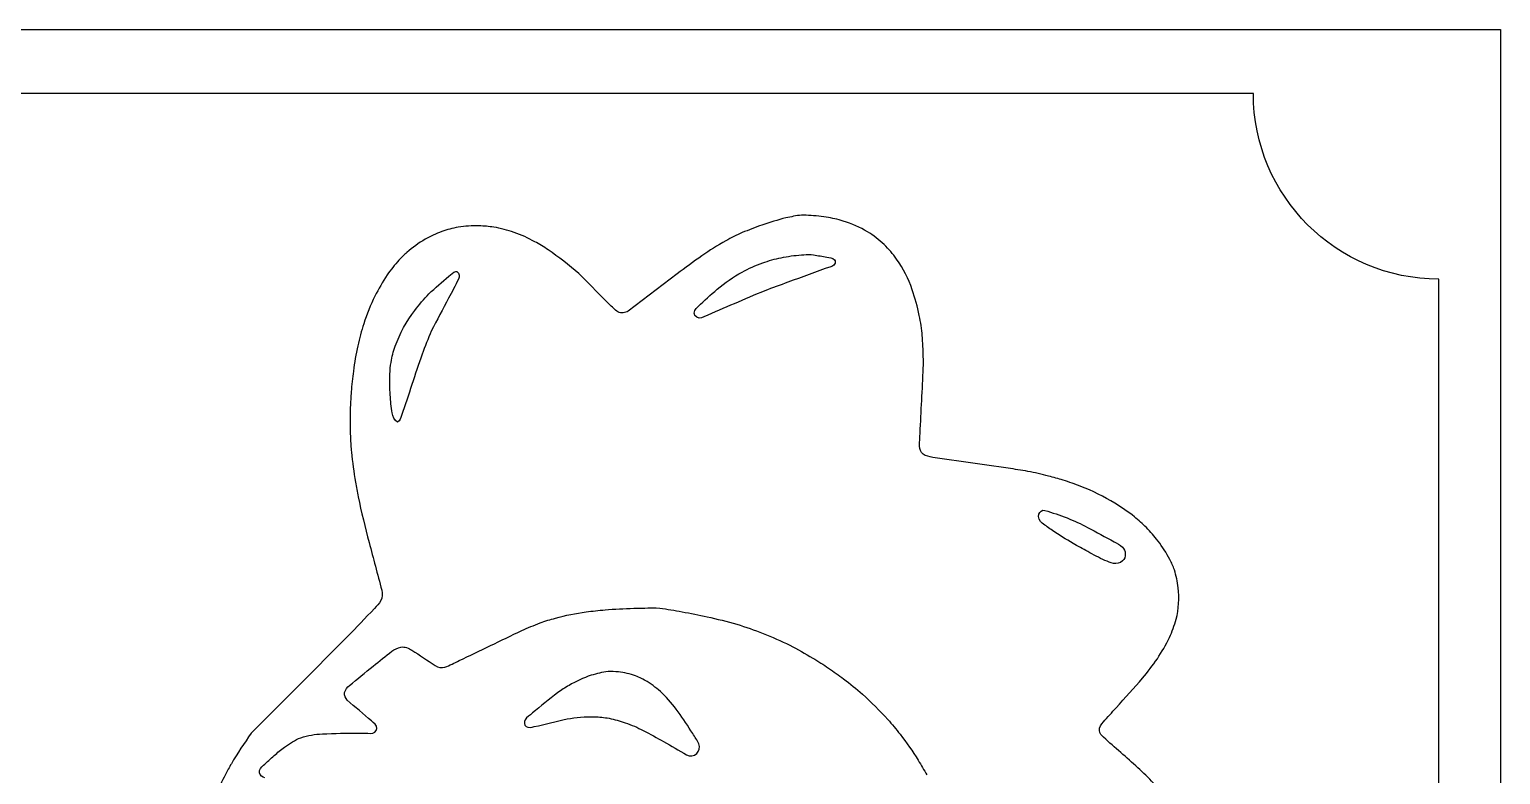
# Model space of a CAD drawing. Header units: millimetres. Extents: x 0 to 939, y 0 to 340.
# Drawn here: x 261.2 to 380.2, y 279.6 to 339.9 of the extents above; entities that cross this region are included whole.
import ezdxf

# ---------------------------------------------------------------- set-up
doc = ezdxf.new("R2010")
doc.units = ezdxf.units.MM
doc.layers.add('Ebene_1', color=7, linetype='CONTINUOUS')

msp = doc.modelspace()

# ---------------------------------------------------------------- linework, layer by layer
at = {"layer": 'Ebene_1', "color": 7}
for points in [[(0.199734, 339.8606), (380.199914, 339.8606), (380.199914, 170.01041), (0.199734, 170.01041)], [(343.33789, 300.966927)], [(307.99802, 287.929684)]]:
    msp.add_lwpolyline(points, close=True, dxfattribs=at)
for points in [[(360.20004, 334.670632), (19.97688, 334.670632)], [(323.64043, 324.84774), (323.64062, 324.847656)], [(324.43503, 321.654098), (324.60742, 321.632812)], [(295.69331, 320.273438), (295.74171, 320.273438), (295.77148, 320.273438)], [(308.0997, 317.650568), (305.64258, 320.117191)], [(313.58259, 320.09377), (309.63477, 317.091797)], [(375.19964, 189.9769), (375.19964, 319.670512)], [(311.88909, 293.091886), (312.18945, 293.068359)]]:
    msp.add_lwpolyline(points, dxfattribs=at)
for points in [[(375.19964, 319.670512), (366.91548, 319.670742), (360.19998, 326.386472), (360.20004, 334.670632)], [(295.875, 323.867191), (295.42568, 323.781321), (294.98057, 323.670583), (294.55067, 323.512963)], [(297.56784, 323.973306), (297.00202, 323.989916), (296.43412, 323.956736), (295.875, 323.867191)], [(298.75496, 323.869199), (298.36147, 323.924729), (297.96562, 323.969515), (297.56784, 323.973306)], [(300.40254, 323.439777), (299.86782, 323.63179), (299.31678, 323.78202), (298.75496, 323.869199)], [(320.44141, 324.039062), (319.90287, 323.85539), (319.37572, 323.641047), (318.84766, 323.429688)], [(322.39062, 324.628906), (321.73365, 324.456864), (321.0884, 324.244591), (320.44141, 324.039062)], [(323.64062, 324.847656), (323.22077, 324.794006), (322.80627, 324.707456), (322.39062, 324.628906)], [(324.02129, 324.84184), (323.89436, 324.84904), (323.76753, 324.85084), (323.64043, 324.84774)], [(325.64754, 324.675702), (325.10919, 324.762262), (324.5648, 324.803027), (324.02129, 324.84184)], [(327.0276, 324.363215), (326.57609, 324.501332), (326.11565, 324.611578), (325.64754, 324.675702)], [(328.99184, 323.494901), (328.37736, 323.866119), (327.71373, 324.153504), (327.0276, 324.363215)], [(293.201, 322.892971), (292.67586, 322.589514), (292.19012, 322.222436), (291.73165, 321.826375)], [(294.55067, 323.512963), (294.08281, 323.348789), (293.63193, 323.137922), (293.201, 322.892971)], [(302.07721, 322.696761), (301.54255, 322.993812), (300.9797, 323.238107), (300.40254, 323.439777)], [(303.14306, 322.043974), (302.79536, 322.273559), (302.43919, 322.490551), (302.07721, 322.696761)], [(317.52449, 322.770779), (316.85835, 322.394341), (316.21269, 321.982501), (315.58535, 321.544595)], [(318.84766, 323.429688), (318.39871, 323.22635), (317.96079, 322.999556), (317.52449, 322.770779)], [(330.32962, 322.462664), (329.92121, 322.851976), (329.47454, 323.202118), (328.99184, 323.494901)], [(291.73165, 321.826375), (291.50555, 321.629673), (291.28721, 321.423575), (291.08337, 321.20385)], [(305.64258, 320.117191), (304.83291, 320.78886), (304.01813, 321.458172), (303.14306, 322.043974)], [(315.58535, 321.544595), (314.90489, 321.079033), (314.24681, 320.581943), (313.58259, 320.09377)], [(320.51172, 320.986328), (320.9961, 321.155465), (321.48936, 321.299778), (321.99215, 321.403062)], [(321.99215, 321.403062), (322.53572, 321.518307), (323.08851, 321.580071), (323.64117, 321.632038)], [(323.64117, 321.632038), (323.90512, 321.644738), (324.17163, 321.695808), (324.43503, 321.654098)], [(324.60742, 321.632812), (324.96964, 321.572132), (325.33201, 321.510074), (325.69243, 321.44056)], [(325.69243, 321.44056), (325.91216, 321.40701), (326.16542, 321.40362), (326.32812, 321.228516)], [(331.34349, 321.283226), (331.0465, 321.709379), (330.70287, 322.10188), (330.32962, 322.462664)], [(291.08337, 321.20385), (290.74464, 320.825642), (290.42475, 320.430022), (290.13809, 320.010737)], [(295.123, 319.902344), (295.29477, 320.046946), (295.46091, 320.236077), (295.69331, 320.273438)], [(295.77148, 320.273438), (295.97887, 320.149822), (295.9868, 319.862136), (295.90105, 319.660182)], [(316.83081, 318.850225), (317.45709, 319.371513), (318.1243, 319.845852), (318.83852, 320.239435)], [(318.83852, 320.239435), (319.37218, 320.538241), (319.93769, 320.776921), (320.51172, 320.986328)], [(326.01027, 320.669181), (324.85216, 320.265855), (323.70476, 319.832627), (322.55083, 319.417606)], [(326.32812, 321.228516), (326.49377, 320.99901), (326.24622, 320.712145), (326.01027, 320.669181)], [(332.60298, 318.815588), (332.30783, 319.694122), (331.88331, 320.529645), (331.34349, 321.283226)], [(290.13809, 320.010737), (289.76816, 319.459945), (289.43459, 318.884905), (289.14132, 318.289704)], [(293.51137, 318.471035), (294.02462, 318.974335), (294.56802, 319.445809), (295.123, 319.902344)], [(295.90105, 319.660182), (295.64323, 319.146595), (295.36916, 318.641069), (295.10411, 318.131095)], [(322.55083, 319.417606), (321.92379, 319.188721), (321.29541, 318.963084), (320.67023, 318.729365)], [(289.14132, 318.289704), (288.77754, 317.573133), (288.47074, 316.827204), (288.23573, 316.058466)], [(292.36327, 317.132204), (292.7145, 317.604298), (293.09809, 318.052234), (293.51137, 318.471035)], [(295.10411, 318.131095), (294.63777, 317.242996), (294.17142, 316.354896), (293.70508, 315.466797)], [(315.28094, 317.459325), (315.78132, 317.940558), (316.29859, 318.404475), (316.83081, 318.850225)], [(320.67023, 318.729365), (319.02384, 318.046888), (317.39262, 317.32877), (315.75722, 316.620559)], [(333.17885, 316.726903), (333.03981, 317.436372), (332.84153, 318.133392), (332.60298, 318.815588)], [(290.77884, 314.248342), (291.15803, 315.28231), (291.70615, 316.250103), (292.36327, 317.132204)], [(308.79883, 317.027347), (308.5259, 317.18603), (308.32538, 317.435329), (308.0997, 317.650568)], [(309.63477, 317.091797), (309.39224, 316.932043), (309.05916, 316.877197), (308.79883, 317.027347)], [(315.02344, 316.728516), (314.88072, 316.996204), (315.09134, 317.279457), (315.28094, 317.459325)], [(315.75722, 316.620559), (315.52838, 316.468802), (315.17939, 316.477593), (315.02344, 316.728516)], [(333.42281, 315.085287), (333.37421, 315.636801), (333.29278, 316.185108), (333.17885, 316.726903)], [(288.23573, 316.058466), (288.04557, 315.472726), (287.89146, 314.875994), (287.75826, 314.274905)], [(293.70508, 315.466797), (293.44235, 314.846586), (293.18049, 314.22549), (292.95892, 313.589089)], [(287.75826, 314.274905), (287.60496, 313.600575), (287.4853, 312.918898), (287.39759, 312.23296)], [(290.44409, 312.939942), (290.51399, 313.385422), (290.63202, 313.822398), (290.77884, 314.248342)], [(333.48461, 313.915529), (333.46881, 314.305651), (333.44731, 314.695675), (333.42281, 315.085287)], [(292.95892, 313.589089), (292.67183, 312.77845), (292.4042, 311.961059), (292.13244, 311.145193)], [(333.50331, 312.497433), (333.52311, 312.970012), (333.49931, 313.443096), (333.48461, 313.915529)], [(287.39759, 312.23296), (287.32059, 311.673735), (287.2698, 311.111316), (287.21763, 310.549389)], [(290.37109, 310.300781), (290.34959, 310.864547), (290.33949, 311.429159), (290.35809, 311.993109)], [(290.35809, 311.993109), (290.37009, 312.309951), (290.38809, 312.627394), (290.44409, 312.939942)], [(333.24502, 307.216344), (333.33042, 308.976739), (333.42179, 310.736857), (333.50331, 312.497433)], [(292.13244, 311.145193), (291.8573, 310.311334), (291.58489, 309.476488), (291.30552, 308.644077)], [(287.21763, 310.549389), (287.13053, 309.314689), (287.1079, 308.075147), (287.16333, 306.838457)], [(290.53795, 308.850364), (290.45645, 309.33054), (290.4204, 309.81665), (290.37109, 310.300781)], [(290.97656, 308.09375), (290.73517, 308.272099), (290.56138, 308.547822), (290.53795, 308.850364)], [(291.30552, 308.644077), (291.23062, 308.444338), (291.16022, 308.221423), (290.97656, 308.09375)], [(333.20822, 306.165529), (333.19712, 306.516084), (333.23322, 306.866129), (333.24502, 307.216344)], [(287.16333, 306.838457), (287.17893, 306.453041), (287.20333, 306.068051), (287.24533, 305.684544)], [(333.48513, 305.525832), (333.2865, 305.672828), (333.21958, 305.930143), (333.20822, 306.165529)], [(287.24533, 305.684544), (287.32323, 304.871746), (287.43305, 304.062215), (287.56328, 303.25623)], [(334.27234, 305.255565), (333.99522, 305.283655), (333.71428, 305.363893), (333.48513, 305.525832)], [(340.36223, 304.382907), (338.33478, 304.691076), (336.30192, 304.962001), (334.27234, 305.255565)], [(341.95983, 304.119779), (341.42887, 304.216539), (340.89513, 304.297646), (340.36223, 304.382907)], [(343.63464, 303.746753), (343.08005, 303.886657), (342.52382, 304.022838), (341.95983, 304.119779)], [(344.81167, 303.412012), (344.42272, 303.534841), (344.02897, 303.642654), (343.63464, 303.746753)], [(287.56328, 303.25623), (287.62788, 302.857421), (287.70371, 302.460703), (287.78647, 302.065283)], [(346.24722, 302.910535), (345.77607, 303.09822), (345.29535, 303.260023), (344.81167, 303.412012)], [(348.99592, 301.555802), (348.11862, 302.08104), (347.20268, 302.544651), (346.24722, 302.910535)], [(287.78647, 302.065283), (288.04371, 300.828059), (288.35066, 299.60183), (288.67523, 298.380734)], [(350.5819, 300.450299), (350.07931, 300.854838), (349.54188, 301.212991), (348.99592, 301.555802)], [(343.11914, 299.929817), (342.89909, 300.096789), (342.76355, 300.39842), (342.85352, 300.670052)], [(342.85352, 300.670052), (342.91742, 300.86649), (343.1246, 301.033197), (343.33789, 300.966927)], [(343.94716, 299.343585), (343.66879, 299.535629), (343.39338, 299.731919), (343.11914, 299.929817)], [(343.33789, 300.966927), (343.94749, 300.798812), (344.53933, 300.574225), (345.13281, 300.357552)], [(345.13281, 300.357552), (345.69642, 300.127197), (346.25562, 299.884286), (346.79375, 299.598664)], [(351.54519, 299.576692), (351.24482, 299.889746), (350.91914, 300.177753), (350.5819, 300.450299)], [(345.61217, 298.29763), (345.04791, 298.631249), (344.48534, 298.968792), (343.94716, 299.343585)], [(346.79375, 299.598664), (347.5142, 299.221557), (348.21693, 298.811824), (348.93715, 298.434287)], [(352.48832, 298.490275), (352.19558, 298.870524), (351.88378, 299.236374), (351.54519, 299.576692)], [(288.67523, 298.380734), (289.01331, 297.092365), (289.35138, 295.803997), (289.68946, 294.515628)], [(346.80059, 297.640322), (346.40558, 297.861436), (346.00508, 298.072881), (345.61217, 298.29763)], [(348.19715, 296.91919), (347.71828, 297.132926), (347.26082, 297.389607), (346.80059, 297.640322)], [(348.93715, 298.434287), (349.17061, 298.302778), (349.42642, 298.196128), (349.61719, 298.002083)], [(349.61719, 298.002083), (349.75353, 297.852124), (349.82933, 297.658677), (349.8418, 297.457161)], [(353.44116, 296.99983), (353.16495, 297.52142), (352.85342, 298.02587), (352.48832, 298.490275)], [(348.87631, 296.686914), (348.63941, 296.726854), (348.41778, 296.828035), (348.19715, 296.91919)], [(349.61234, 296.880045), (349.42126, 296.694195), (349.13333, 296.630881), (348.87631, 296.686914)], [(349.8418, 297.457161), (349.8538, 297.242772), (349.7801, 297.019968), (349.61234, 296.880045)], [(353.81237, 296.152387), (353.70734, 296.442592), (353.58951, 296.728805), (353.44116, 296.99983)], [(354.12077, 294.719906), (354.06287, 295.205497), (353.95782, 295.685594), (353.81237, 296.152387)], [(289.68946, 294.515628), (289.73966, 294.240224), (289.77676, 293.932946), (289.62896, 293.679691)], [(353.94935, 292.162138), (354.17384, 292.992722), (354.22551, 293.866783), (354.12077, 294.719906)], [(289.09607, 293.034821), (288.37717, 292.263769), (287.64851, 291.501829), (286.90815, 290.751352)], [(289.62896, 293.679691), (289.48602, 293.438617), (289.28369, 293.240687), (289.09607, 293.034821)], [(303.74847, 292.253994), (304.56427, 292.473544), (305.39152, 292.655212), (306.23028, 292.760727)], [(306.23028, 292.760727), (306.73771, 292.828227), (307.24633, 292.888047), (307.75646, 292.93071)], [(307.75646, 292.93071), (308.52777, 292.99184), (309.30109, 293.02226), (310.07418, 293.050396)], [(310.07418, 293.050396), (310.67896, 293.072046), (311.28401, 293.082606), (311.88909, 293.091886)], [(312.18945, 293.068359), (312.7929, 292.992319), (313.38953, 292.871514), (313.98845, 292.76696)], [(313.98845, 292.76696), (314.66828, 292.644799), (315.34796, 292.519767), (316.02208, 292.368988)], [(301.02103, 291.250548), (301.50942, 291.473596), (302.01033, 291.6678), (302.50628, 291.873135)], [(302.50628, 291.873135), (302.90903, 292.034162), (303.3322, 292.134927), (303.74847, 292.253994)], [(316.02208, 292.368988), (316.82067, 292.182028), (317.6197, 291.994309), (318.40513, 291.756818)], [(318.40513, 291.756818), (319.12982, 291.544145), (319.84446, 291.297706), (320.54819, 291.023704)], [(353.41492, 290.694963), (353.63087, 291.169125), (353.80683, 291.661155), (353.94935, 292.162138)], [(286.90815, 290.751352), (285.75746, 289.584394), (284.59424, 288.429854), (283.43754, 287.268862)], [(295.95606, 288.818248), (297.64453, 289.628693), (299.33181, 290.441695), (301.02103, 291.250548)], [(320.54819, 291.023704), (321.27871, 290.734112), (321.99879, 290.417194), (322.69988, 290.061882)], [(352.43542, 288.960981), (352.77679, 289.530143), (353.1449, 290.086775), (353.41492, 290.694963)], [(288.99807, 288.377827), (289.49589, 288.786082), (290.00633, 289.178572), (290.51409, 289.574307)], [(290.51409, 289.574307), (290.73898, 289.717687), (290.97078, 289.866376), (291.23675, 289.918057)], [(291.23675, 289.918057), (291.55434, 289.955237), (291.87505, 289.848057), (292.13281, 289.665198)], [(292.13281, 289.665198), (292.76374, 289.260245), (293.38476, 288.840185), (294.00823, 288.423916)], [(322.69988, 290.061882), (323.33572, 289.742767), (323.95396, 289.389751), (324.56472, 289.025338)], [(287.08955, 286.809069), (287.72362, 287.334469), (288.35727, 287.86057), (288.99807, 288.377827)], [(294.00823, 288.423916), (294.24108, 288.281766), (294.53622, 288.203571), (294.8012, 288.298916)], [(294.8012, 288.298916), (295.20151, 288.435587), (295.57319, 288.640847), (295.95606, 288.818248)], [(324.56472, 289.025338), (324.99574, 288.763527), (325.42075, 288.492097), (325.84063, 288.212822)], [(325.84063, 288.212822), (326.25335, 287.932018), (326.66354, 287.647382), (327.06011, 287.343979)], [(351.24596, 287.402387), (351.65614, 287.911356), (352.04319, 288.43822), (352.43542, 288.960981)], [(283.43754, 287.268862), (282.00069, 285.830284), (280.56385, 284.391706), (279.127, 282.953128)], [(286.69437, 286.233267), (286.73837, 286.469865), (286.91114, 286.658662), (287.08955, 286.809069)], [(304.84248, 286.819989), (304.52284, 286.634827), (304.21385, 286.4314), (303.91474, 286.214719)], [(306.6396, 287.631386), (306.01106, 287.433212), (305.41163, 287.150748), (304.84248, 286.819989)], [(307.99805, 287.929688), (307.53656, 287.877938), (307.08312, 287.76701), (306.6396, 287.631386)], [(308.83786, 287.904294), (308.55829, 287.921494), (308.27826, 287.945154), (307.99802, 287.929684)], [(310.22849, 287.593747), (309.78256, 287.762742), (309.31038, 287.851041), (308.83786, 287.904294)], [(311.17185, 287.121091), (310.86341, 287.290026), (310.55522, 287.462321), (310.22849, 287.593747)], [(312.37416, 286.19463), (312.00942, 286.547104), (311.59467, 286.842878), (311.17185, 287.121091)], [(327.06011, 287.343979), (327.5785, 286.94844), (328.08338, 286.534853), (328.57396, 286.105323)], [(349.10364, 285.014432), (349.81775, 285.810417), (350.53186, 286.606402), (351.24596, 287.402387)], [(286.90472, 285.623135), (286.75405, 285.783812), (286.65522, 286.011048), (286.69437, 286.233267)], [(288.86014, 283.941678), (288.20785, 284.501596), (287.5566, 285.062741), (286.90472, 285.623135)], [(303.91474, 286.214719), (303.22327, 285.694285), (302.56154, 285.136138), (301.89438, 284.585307)], [(313.67186, 284.692788), (313.27431, 285.221977), (312.86045, 285.743267), (312.37416, 286.19463)], [(328.57396, 286.105323), (329.29734, 285.463093), (329.97683, 284.77268), (330.62771, 284.057489)], [(301.89438, 284.585307), (301.69695, 284.394608), (301.43493, 284.260901), (301.28874, 284.023335)], [(314.85429, 282.924428), (314.46783, 283.518913), (314.08339, 284.115261), (313.67186, 284.692788)], [(348.07231, 283.858889), (348.41025, 284.249148), (348.7608, 284.628427), (349.10364, 285.014432)], [(288.80315, 282.939541), (289.02639, 282.941341), (289.29745, 283.076624), (289.30315, 283.328213)], [(289.30315, 283.328213), (289.29515, 283.600325), (289.04941, 283.780135), (288.86014, 283.941678)], [(301.28874, 284.023335), (301.20824, 283.859988), (301.19904, 283.622981), (301.36374, 283.506677)], [(301.36374, 283.506677), (301.56205, 283.377981), (301.81382, 283.427287), (302.02891, 283.480337)], [(302.02891, 283.480337), (302.91537, 283.685368), (303.79984, 283.89899), (304.68552, 284.107419)], [(304.68552, 284.107419), (305.41499, 284.217983), (306.15187, 284.307958), (306.89112, 284.281472)], [(306.89112, 284.281472), (307.2915, 284.277072), (307.69022, 284.229112), (308.08395, 284.1582)], [(308.08395, 284.1582), (308.52814, 284.06558), (308.967, 283.945973), (309.39545, 283.79669)], [(309.39545, 283.79669), (309.89427, 283.619299), (310.38289, 283.412263), (310.85231, 283.167093)], [(330.62771, 284.057489), (330.97435, 283.670833), (331.30668, 283.271537), (331.62907, 282.864564)], [(347.7547, 283.165346), (347.7207, 283.43864), (347.90845, 283.663718), (348.07231, 283.858889)], [(279.127, 282.953128), (278.57852, 282.141587), (278.01538, 281.338304), (277.52744, 280.488042)], [(281.83728, 281.82816), (282.24499, 282.125277), (282.67483, 282.398132), (283.143, 282.589934)], [(283.143, 282.589934), (283.70428, 282.785776), (284.29906, 282.862512), (284.89038, 282.893451)], [(284.89038, 282.893451), (285.87621, 282.948521), (286.8641, 282.948091), (287.85117, 282.946041)], [(287.85117, 282.946041), (288.1685, 282.944741), (288.48584, 282.943641), (288.80315, 282.939541)], [(310.85231, 283.167093), (311.40919, 282.885362), (311.95425, 282.581237), (312.49405, 282.268211)], [(312.49405, 282.268211), (313.11334, 281.911935), (313.73094, 281.55272), (314.34958, 281.195309)], [(315.33491, 282.08253), (315.21353, 282.383389), (315.0249, 282.650262), (314.85429, 282.924428)], [(315.1734, 281.303164), (315.38256, 281.496314), (315.44527, 281.821981), (315.33491, 282.08253)], [(331.62907, 282.864564), (332.15311, 282.190906), (332.6377, 281.486888), (333.08429, 280.759648)], [(348.08121, 282.618028), (347.91604, 282.756377), (347.76543, 282.940756), (347.7547, 283.165346)], [(350.85961, 280.154599), (349.9413, 280.984513), (349.01233, 281.802571), (348.08121, 282.618028)], [(280.11761, 280.359465), (280.40389, 280.626823), (280.69645, 280.887579), (280.98991, 281.146994)], [(280.98991, 281.146994), (281.26572, 281.382071), (281.53868, 281.621983), (281.83728, 281.82816)], [(314.34958, 281.195309), (314.6126, 281.068328), (314.96185, 281.087606), (315.1734, 281.303164)], [(277.52744, 280.488042), (277.35912, 280.201737), (277.20076, 279.909433), (277.04756, 279.614803)], [(279.79367, 279.75455), (279.77437, 279.99955), (279.95159, 280.201686), (280.11761, 280.359465)], [(280.24847, 279.34579), (280.03907, 279.38179), (279.83239, 279.53732), (279.79367, 279.75455)], [(333.08429, 280.759648), (333.33094, 280.371736), (333.56127, 279.97374), (333.79256, 279.57661)], [(352.11559, 278.904683), (351.72384, 279.347343), (351.29341, 279.753753), (350.85961, 280.154599)], [(277.04756, 279.614803), (276.7617, 279.065763), (276.50477, 278.502223), (276.25728, 277.935013)]]:
    msp.add_open_spline(points, degree=3, dxfattribs=at)

doc.saveas('drawing.dxf')
